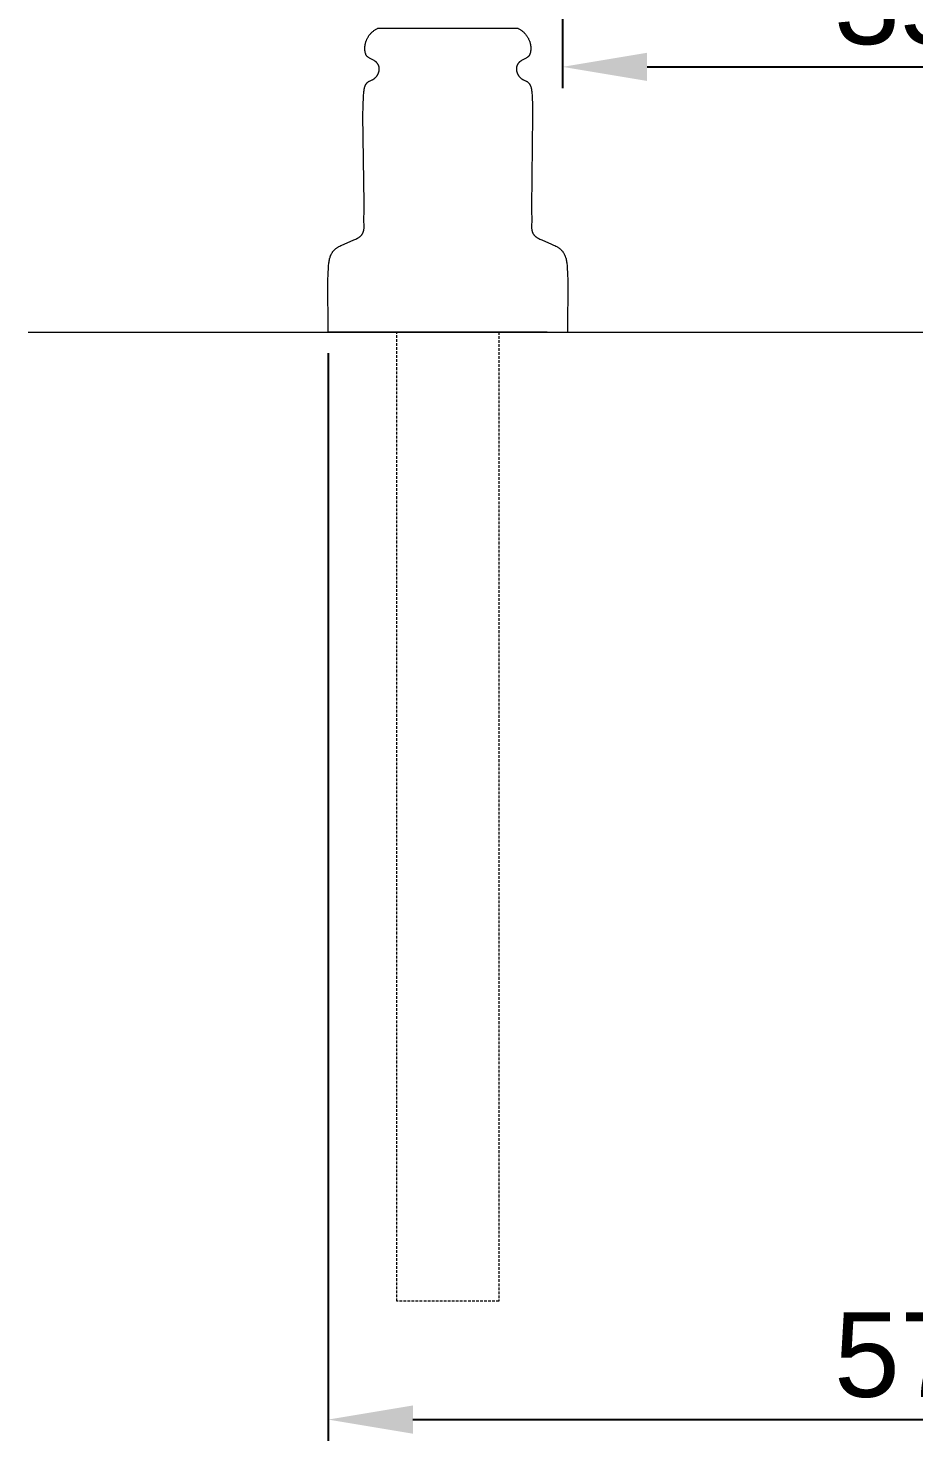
# Model space of a CAD drawing. Header units: millimetres. Extents: x 311 to 4068, y 1050 to 3803.
# Drawn here: x 311 to 730, y 2025 to 2693 of the extents above; entities that cross this region are included whole.
import ezdxf

# ---------------------------------------------------------------- set-up
doc = ezdxf.new("R2010")
doc.units = ezdxf.units.MM
doc.linetypes.add('HIDDEN', pattern=[1.905, 1.27, -0.635])
for name, color, linetype, lineweight in [('ZANO_R', 7, 'Continuous', 0), ('ZANO_R_przerywana', 7, 'HIDDEN', 0), ('ZANO_W', 1, 'Continuous', 0)]:
    doc.layers.add(name, color=color, linetype=linetype, lineweight=lineweight)
doc.styles.get("Standard").update_dxf_attribs({"font": 'ARIALUNI.TTF'})
doc.dimstyles.new('pl i ang', dxfattribs={"dimtxt": 50, "dimasz": 50, "dimexe": 1.25, "dimexo": 0.625, "dimgap": 10, "dimtad": 1, "dimtoh": 1, "dimtxsty": 'Standard', "dimcen": 2.5, "dimclrd": 1, "dimclre": 1, "dimclrt": 1, "dimadec": 0, "dimazin": 0, "dimtfac": 1, "dimtmove": 0, "dimatfit": 3, "dimfxl": 1, "dimarcsym": 1})

# ---------------------------------------------------------------- blocks, each defined once
blk = doc.blocks.new('*D396')
at = {"layer": 'ZANO_W', "color": 1, "lineweight": -2}
for p, q in [((453.09, 2539.42), (453.09, 2025.45)), ((1024.39, 2539.42), (1024.39, 2025.45)), ((493.09, 2035.45), (984.39, 2035.45))]:
    blk.add_line(p, q, dxfattribs=at)
at = {"layer": 'ZANO_W', "color": 1}
for points in [[(493.09, 2042.12), (493.09, 2028.78), (453.09, 2035.45)], [(984.39, 2028.78), (984.39, 2042.12), (1024.39, 2035.45)]]:
    blk.add_solid(points, dxfattribs=at)
at = {"layer": 'ZANO_W', "color": 1, "insert": (738.74, 2065.89), "char_height": 40, "attachment_point": 5}
blk.add_mtext('571', dxfattribs=at)
blk = doc.blocks.new('*D407')
at = {"layer": 'ZANO_W', "color": 1, "lineweight": -2}
for p, q in [((563.75, 2930.86), (563.75, 2664.75)), ((913.74, 2930.86), (913.74, 2664.75)), ((603.75, 2674.75), (873.74, 2674.75))]:
    blk.add_line(p, q, dxfattribs=at)
at = {"layer": 'ZANO_W', "color": 1}
for points in [[(603.75, 2681.41), (603.75, 2668.08), (563.75, 2674.75)], [(873.74, 2668.08), (873.74, 2681.41), (913.74, 2674.75)]]:
    blk.add_solid(points, dxfattribs=at)
at = {"layer": 'ZANO_W', "color": 1, "insert": (738.75, 2705.18), "char_height": 40, "attachment_point": 5}
blk.add_mtext('350', dxfattribs=at)

msp = doc.modelspace()

# ---------------------------------------------------------------- linework, layer by layer
at = {"layer": 'ZANO_R'}
for p, q in [((472.86, 2690.17), (473.06, 2690.41)), ((473.06, 2690.41), (473.28, 2690.64)), ((473.28, 2690.64), (473.5, 2690.86)), ((473.5, 2690.86), (473.72, 2691.08)), ((473.72, 2691.08), (473.95, 2691.29)), ((473.95, 2691.29), (474.19, 2691.49)), ((474.19, 2691.49), (474.43, 2691.68)), ((474.43, 2691.68), (474.68, 2691.87)), ((474.68, 2691.87), (474.94, 2692.05)), ((474.94, 2692.05), (475.2, 2692.23)), ((475.2, 2692.23), (475.46, 2692.39)), ((475.46, 2692.39), (475.73, 2692.55)), ((475.73, 2692.55), (476.01, 2692.71)), ((476.01, 2692.71), (476.28, 2692.85)), ((476.28, 2692.85), (476.57, 2692.99)), ((476.57, 2692.99), (476.57, 2692.99)), ((476.57, 2692.99), (476.57, 2692.99)), ((476.57, 2692.99), (476.58, 2692.99)), ((476.58, 2692.99), (476.65, 2692.99)), ((476.65, 2692.99), (476.93, 2692.99)), ((476.93, 2692.99), (478.19, 2692.99)), ((478.19, 2692.99), (483.83, 2692.99)), ((483.83, 2692.99), (505.13, 2692.99)), ((505.13, 2692.99), (537.06, 2692.99)), ((537.06, 2692.99), (542.62, 2692.99)), ((542.62, 2692.99), (542.9, 2692.85)), ((542.9, 2692.85), (543.18, 2692.71)), ((543.18, 2692.71), (543.46, 2692.55)), ((543.46, 2692.55), (543.72, 2692.39)), ((543.72, 2692.39), (543.99, 2692.23)), ((543.99, 2692.23), (544.25, 2692.05)), ((544.25, 2692.05), (544.5, 2691.87)), ((544.5, 2691.87), (544.75, 2691.68)), ((544.75, 2691.68), (544.99, 2691.49)), ((544.99, 2691.49), (545.23, 2691.29)), ((545.23, 2691.29), (545.46, 2691.08)), ((545.46, 2691.08), (545.69, 2690.86)), ((545.69, 2690.86), (545.91, 2690.64)), ((545.91, 2690.64), (546.12, 2690.41)), ((546.12, 2690.41), (546.33, 2690.17)), ((470.38, 2683.68), (470.39, 2683.87)), ((470.38, 2683.49), (470.38, 2683.68)), ((470.39, 2683.87), (470.4, 2684.06)), ((470.4, 2684.06), (470.41, 2684.26)), ((470.41, 2684.26), (470.43, 2684.45)), ((470.43, 2684.45), (470.45, 2684.64)), ((470.45, 2684.64), (470.48, 2684.84)), ((470.48, 2684.84), (470.51, 2685.03)), ((470.51, 2685.03), (470.54, 2685.22)), ((470.54, 2685.22), (470.57, 2685.41)), ((470.57, 2685.41), (470.61, 2685.6)), ((470.61, 2685.6), (470.66, 2685.78)), ((470.66, 2685.78), (470.7, 2685.97)), ((470.7, 2685.97), (470.75, 2686.16)), ((470.75, 2686.16), (470.82, 2686.41)), ((470.82, 2686.41), (470.9, 2686.67)), ((470.9, 2686.67), (470.99, 2686.92)), ((470.99, 2686.92), (471.08, 2687.17)), ((471.08, 2687.17), (471.18, 2687.42)), ((471.18, 2687.42), (471.28, 2687.66)), ((471.28, 2687.66), (471.39, 2687.9)), ((471.39, 2687.9), (471.51, 2688.14)), ((471.51, 2688.14), (471.63, 2688.38)), ((471.63, 2688.38), (471.76, 2688.61)), ((471.76, 2688.61), (471.89, 2688.84)), ((471.89, 2688.84), (472.04, 2689.06)), ((472.04, 2689.06), (472.18, 2689.29)), ((472.18, 2689.29), (472.33, 2689.5)), ((472.33, 2689.5), (472.49, 2689.72)), ((472.49, 2689.72), (472.65, 2689.93)), ((472.65, 2689.93), (472.86, 2690.17)), ((546.33, 2690.17), (546.53, 2689.93)), ((546.53, 2689.93), (546.7, 2689.72)), ((546.7, 2689.72), (546.85, 2689.5)), ((546.85, 2689.5), (547, 2689.29)), ((547, 2689.29), (547.15, 2689.06)), ((547.15, 2689.06), (547.29, 2688.84)), ((547.29, 2688.84), (547.43, 2688.61)), ((547.43, 2688.61), (547.55, 2688.38)), ((547.55, 2688.38), (547.68, 2688.14)), ((547.68, 2688.14), (547.79, 2687.9)), ((547.79, 2687.9), (547.9, 2687.66)), ((547.9, 2687.66), (548.01, 2687.42)), ((548.01, 2687.42), (548.11, 2687.17)), ((548.11, 2687.17), (548.2, 2686.92)), ((548.2, 2686.92), (548.28, 2686.67)), ((548.28, 2686.67), (548.36, 2686.41)), ((548.36, 2686.41), (548.44, 2686.16)), ((548.44, 2686.16), (548.49, 2685.97)), ((548.49, 2685.97), (548.53, 2685.78)), ((548.53, 2685.78), (548.57, 2685.6)), ((548.57, 2685.6), (548.61, 2685.41)), ((548.61, 2685.41), (548.65, 2685.22)), ((548.65, 2685.22), (548.68, 2685.03)), ((548.68, 2685.03), (548.71, 2684.84)), ((548.71, 2684.84), (548.73, 2684.64)), ((548.73, 2684.64), (548.76, 2684.45)), ((548.76, 2684.45), (548.77, 2684.26)), ((548.77, 2684.26), (548.79, 2684.06)), ((548.79, 2684.06), (548.8, 2683.87)), ((548.8, 2683.87), (548.81, 2683.68)), ((548.81, 2683.68), (548.81, 2683.49)), ((470.38, 2683.29), (470.38, 2683.49)), ((470.38, 2683.1), (470.38, 2683.29)), ((470.39, 2682.91), (470.38, 2683.1)), ((470.4, 2682.72), (470.39, 2682.91)), ((470.42, 2682.52), (470.4, 2682.72)), ((470.44, 2682.31), (470.42, 2682.52)), ((470.47, 2682.11), (470.44, 2682.31)), ((470.5, 2681.9), (470.47, 2682.11)), ((470.54, 2681.69), (470.5, 2681.9)), ((470.59, 2681.48), (470.54, 2681.69)), ((470.64, 2681.28), (470.59, 2681.48)), ((470.67, 2681.18), (470.64, 2681.28)), ((470.7, 2681.08), (470.67, 2681.18)), ((470.73, 2680.98), (470.7, 2681.08)), ((470.77, 2680.88), (470.73, 2680.98)), ((470.8, 2680.78), (470.77, 2680.88)), ((470.84, 2680.68), (470.8, 2680.78)), ((470.88, 2680.59), (470.84, 2680.68)), ((470.92, 2680.5), (470.88, 2680.59)), ((470.96, 2680.41), (470.92, 2680.5)), ((471.01, 2680.32), (470.96, 2680.41)), ((471.06, 2680.23), (471.01, 2680.32)), ((471.11, 2680.14), (471.06, 2680.23)), ((471.16, 2680.06), (471.11, 2680.14)), ((471.21, 2679.98), (471.16, 2680.06)), ((471.26, 2679.91), (471.21, 2679.98)), ((471.32, 2679.84), (471.26, 2679.91)), ((471.37, 2679.77), (471.32, 2679.84)), ((471.43, 2679.71), (471.37, 2679.77)), ((471.48, 2679.65), (471.43, 2679.71)), ((471.54, 2679.59), (471.48, 2679.65)), ((471.6, 2679.53), (471.54, 2679.59)), ((471.66, 2679.48), (471.6, 2679.53)), ((471.72, 2679.43), (471.66, 2679.48)), ((471.78, 2679.38), (471.72, 2679.43)), ((471.85, 2679.33), (471.78, 2679.38)), ((471.91, 2679.28), (471.85, 2679.33)), ((472.04, 2679.19), (471.91, 2679.28)), ((472.17, 2679.11), (472.04, 2679.19)), ((472.36, 2678.99), (472.17, 2679.11)), ((472.54, 2678.88), (472.36, 2678.99)), ((472.93, 2678.67), (472.54, 2678.88)), ((474.13, 2678.06), (472.93, 2678.67)), ((474.52, 2677.85), (474.13, 2678.06)), ((474.71, 2677.74), (474.52, 2677.85)), ((474.9, 2677.63), (474.71, 2677.74)), ((475.08, 2677.51), (474.9, 2677.63)), ((475.17, 2677.45), (475.08, 2677.51)), ((475.26, 2677.39), (475.17, 2677.45)), ((475.34, 2677.32), (475.26, 2677.39)), ((475.43, 2677.25), (475.34, 2677.32)), ((475.51, 2677.19), (475.43, 2677.25)), ((475.6, 2677.12), (475.51, 2677.19)), ((475.68, 2677.05), (475.6, 2677.12)), ((475.76, 2676.98), (475.68, 2677.05)), ((475.83, 2676.9), (475.76, 2676.98)), ((475.91, 2676.83), (475.83, 2676.9)), ((543.35, 2676.9), (543.28, 2676.83)), ((543.43, 2676.98), (543.35, 2676.9)), ((543.51, 2677.05), (543.43, 2676.98)), ((543.59, 2677.12), (543.51, 2677.05)), ((543.67, 2677.19), (543.59, 2677.12)), ((543.76, 2677.25), (543.67, 2677.19)), ((543.84, 2677.32), (543.76, 2677.25)), ((543.93, 2677.39), (543.84, 2677.32)), ((544.02, 2677.45), (543.93, 2677.39)), ((544.11, 2677.51), (544.02, 2677.45)), ((544.29, 2677.63), (544.11, 2677.51)), ((544.47, 2677.74), (544.29, 2677.63)), ((544.66, 2677.85), (544.47, 2677.74)), ((545.05, 2678.06), (544.66, 2677.85)), ((546.25, 2678.67), (545.05, 2678.06)), ((546.64, 2678.88), (546.25, 2678.67)), ((546.83, 2678.99), (546.64, 2678.88)), ((547.02, 2679.11), (546.83, 2678.99)), ((547.15, 2679.19), (547.02, 2679.11)), ((547.28, 2679.28), (547.15, 2679.19)), ((547.34, 2679.33), (547.28, 2679.28)), ((547.4, 2679.38), (547.34, 2679.33)), ((547.46, 2679.43), (547.4, 2679.38)), ((547.53, 2679.48), (547.46, 2679.43)), ((547.59, 2679.53), (547.53, 2679.48)), ((547.64, 2679.59), (547.59, 2679.53)), ((547.7, 2679.65), (547.64, 2679.59)), ((547.76, 2679.71), (547.7, 2679.65)), ((547.81, 2679.77), (547.76, 2679.71)), ((547.87, 2679.84), (547.81, 2679.77)), ((547.92, 2679.91), (547.87, 2679.84)), ((547.97, 2679.98), (547.92, 2679.91)), ((548.03, 2680.06), (547.97, 2679.98)), ((548.08, 2680.14), (548.03, 2680.06)), ((548.13, 2680.23), (548.08, 2680.14)), ((548.18, 2680.32), (548.13, 2680.23)), ((548.22, 2680.41), (548.18, 2680.32)), ((548.27, 2680.5), (548.22, 2680.41)), ((548.31, 2680.59), (548.27, 2680.5)), ((548.35, 2680.68), (548.31, 2680.59)), ((548.38, 2680.78), (548.35, 2680.68)), ((548.42, 2680.88), (548.38, 2680.78)), ((548.45, 2680.98), (548.42, 2680.88)), ((548.49, 2681.08), (548.45, 2680.98)), ((548.52, 2681.18), (548.49, 2681.08)), ((548.55, 2681.28), (548.52, 2681.18)), ((548.6, 2681.48), (548.55, 2681.28)), ((548.64, 2681.69), (548.6, 2681.48)), ((548.68, 2681.9), (548.64, 2681.69)), ((548.72, 2682.11), (548.68, 2681.9)), ((548.74, 2682.31), (548.72, 2682.11)), ((548.77, 2682.52), (548.74, 2682.31)), ((548.78, 2682.72), (548.77, 2682.52)), ((548.8, 2682.91), (548.78, 2682.72)), ((548.81, 2683.1), (548.8, 2682.91)), ((548.81, 2683.49), (548.81, 2683.29)), ((548.81, 2683.29), (548.81, 2683.1)), ((475.82, 2670.16), (475.9, 2670.26)), ((475.9, 2670.26), (475.98, 2670.37)), ((475.98, 2676.75), (475.91, 2676.83)), ((476.05, 2676.68), (475.98, 2676.75)), ((475.98, 2670.37), (476.06, 2670.48)), ((476.12, 2676.6), (476.05, 2676.68)), ((476.06, 2670.48), (476.14, 2670.59)), ((476.19, 2676.53), (476.12, 2676.6)), ((476.14, 2670.59), (476.22, 2670.7)), ((476.25, 2676.45), (476.19, 2676.53)), ((476.22, 2670.7), (476.29, 2670.82)), ((476.31, 2676.37), (476.25, 2676.45)), ((476.29, 2670.82), (476.36, 2670.93)), ((476.37, 2676.29), (476.31, 2676.37)), ((476.36, 2670.93), (476.43, 2671.05)), ((476.43, 2676.21), (476.37, 2676.29)), ((476.52, 2676.09), (476.43, 2676.21)), ((476.43, 2671.05), (476.5, 2671.17)), ((476.5, 2671.17), (476.56, 2671.29)), ((476.59, 2675.96), (476.52, 2676.09)), ((476.56, 2671.29), (476.63, 2671.41)), ((476.67, 2675.84), (476.59, 2675.96)), ((476.63, 2671.41), (476.68, 2671.53)), ((476.74, 2675.71), (476.67, 2675.84)), ((476.68, 2671.53), (476.74, 2671.65)), ((476.8, 2675.58), (476.74, 2675.71)), ((476.74, 2671.65), (476.79, 2671.78)), ((476.79, 2671.78), (476.84, 2671.9)), ((476.86, 2675.46), (476.8, 2675.58)), ((476.84, 2671.9), (476.89, 2672.03)), ((476.91, 2675.33), (476.86, 2675.46)), ((476.89, 2672.03), (476.94, 2672.16)), ((476.96, 2675.2), (476.91, 2675.33)), ((476.94, 2672.16), (476.98, 2672.29)), ((477, 2675.07), (476.96, 2675.2)), ((476.98, 2672.29), (477.01, 2672.42)), ((477.04, 2674.94), (477, 2675.07)), ((477.01, 2672.42), (477.05, 2672.55)), ((477.08, 2674.81), (477.04, 2674.94)), ((477.05, 2672.55), (477.08, 2672.68)), ((477.11, 2674.67), (477.08, 2674.81)), ((477.08, 2672.68), (477.11, 2672.81)), ((477.14, 2674.54), (477.11, 2674.67)), ((477.11, 2672.81), (477.13, 2672.94)), ((477.13, 2672.94), (477.15, 2673.08)), ((477.16, 2674.41), (477.14, 2674.54)), ((477.15, 2673.08), (477.17, 2673.21)), ((477.18, 2674.28), (477.16, 2674.41)), ((477.17, 2673.21), (477.19, 2673.34)), ((477.19, 2674.14), (477.18, 2674.28)), ((477.2, 2674.01), (477.19, 2674.14)), ((477.19, 2673.34), (477.2, 2673.47)), ((477.2, 2673.88), (477.2, 2674.01)), ((477.21, 2673.74), (477.2, 2673.88)), ((477.2, 2673.61), (477.21, 2673.74)), ((477.2, 2673.47), (477.2, 2673.61)), ((541.99, 2674.01), (541.98, 2673.88)), ((541.98, 2673.88), (541.98, 2673.74)), ((541.98, 2673.74), (541.98, 2673.61)), ((541.98, 2673.61), (541.99, 2673.47)), ((542, 2674.14), (541.99, 2674.01)), ((541.99, 2673.47), (542, 2673.34)), ((542.01, 2674.28), (542, 2674.14)), ((542, 2673.34), (542.01, 2673.21)), ((542.03, 2674.41), (542.01, 2674.28)), ((542.01, 2673.21), (542.03, 2673.08)), ((542.05, 2674.54), (542.03, 2674.41)), ((542.03, 2673.08), (542.05, 2672.94)), ((542.08, 2674.67), (542.05, 2674.54)), ((542.05, 2672.94), (542.08, 2672.81)), ((542.11, 2674.81), (542.08, 2674.67)), ((542.08, 2672.81), (542.11, 2672.68)), ((542.14, 2674.94), (542.11, 2674.81)), ((542.11, 2672.68), (542.14, 2672.55)), ((542.18, 2675.07), (542.14, 2674.94)), ((542.14, 2672.55), (542.17, 2672.42)), ((542.17, 2672.42), (542.21, 2672.29)), ((542.23, 2675.2), (542.18, 2675.07)), ((542.21, 2672.29), (542.25, 2672.16)), ((542.28, 2675.33), (542.23, 2675.2)), ((542.25, 2672.16), (542.29, 2672.03)), ((542.33, 2675.46), (542.28, 2675.33)), ((542.29, 2672.03), (542.34, 2671.9)), ((542.39, 2675.58), (542.33, 2675.46)), ((542.34, 2671.9), (542.39, 2671.78)), ((542.45, 2675.71), (542.39, 2675.58)), ((542.39, 2671.78), (542.45, 2671.65)), ((542.52, 2675.84), (542.45, 2675.71)), ((542.45, 2671.65), (542.5, 2671.53)), ((542.5, 2671.53), (542.56, 2671.41)), ((542.59, 2675.96), (542.52, 2675.84)), ((542.56, 2671.41), (542.62, 2671.29)), ((542.67, 2676.09), (542.59, 2675.96)), ((542.62, 2671.29), (542.69, 2671.17)), ((542.75, 2676.21), (542.67, 2676.09)), ((542.69, 2671.17), (542.75, 2671.05)), ((542.81, 2676.29), (542.75, 2676.21)), ((542.75, 2671.05), (542.82, 2670.93)), ((542.87, 2676.37), (542.81, 2676.29)), ((542.82, 2670.93), (542.89, 2670.82)), ((542.94, 2676.45), (542.87, 2676.37)), ((542.89, 2670.82), (542.97, 2670.7)), ((543, 2676.53), (542.94, 2676.45)), ((542.97, 2670.7), (543.04, 2670.59)), ((543.07, 2676.6), (543, 2676.53)), ((543.04, 2670.59), (543.12, 2670.48)), ((543.14, 2676.68), (543.07, 2676.6)), ((543.12, 2670.48), (543.2, 2670.37)), ((543.21, 2676.75), (543.14, 2676.68)), ((543.2, 2670.37), (543.29, 2670.26)), ((543.28, 2676.83), (543.21, 2676.75)), ((543.29, 2670.26), (543.37, 2670.16)), ((469.92, 2663.06), (469.98, 2663.55)), ((469.98, 2663.55), (470.02, 2663.8)), ((470.02, 2663.8), (470.06, 2664.04)), ((470.06, 2664.04), (470.11, 2664.29)), ((470.11, 2664.29), (470.16, 2664.53)), ((470.16, 2664.53), (470.21, 2664.76)), ((470.21, 2664.76), (470.28, 2665)), ((470.28, 2665), (470.34, 2665.23)), ((470.34, 2665.23), (470.42, 2665.45)), ((470.42, 2665.45), (470.46, 2665.56)), ((470.46, 2665.56), (470.5, 2665.67)), ((470.5, 2665.67), (470.55, 2665.78)), ((470.55, 2665.78), (470.59, 2665.89)), ((470.59, 2665.89), (470.64, 2665.99)), ((470.64, 2665.99), (470.69, 2666.1)), ((470.69, 2666.1), (470.74, 2666.2)), ((470.74, 2666.2), (470.8, 2666.3)), ((470.8, 2666.3), (470.85, 2666.4)), ((470.85, 2666.4), (470.91, 2666.5)), ((470.91, 2666.5), (470.97, 2666.6)), ((470.97, 2666.6), (471.04, 2666.69)), ((471.04, 2666.69), (471.1, 2666.79)), ((471.1, 2666.79), (471.17, 2666.88)), ((471.17, 2666.88), (471.24, 2666.97)), ((471.24, 2666.97), (471.32, 2667.06)), ((471.32, 2667.06), (471.39, 2667.14)), ((471.39, 2667.14), (471.47, 2667.23)), ((471.47, 2667.23), (471.55, 2667.31)), ((471.55, 2667.31), (471.64, 2667.39)), ((471.64, 2667.39), (471.72, 2667.47)), ((471.72, 2667.47), (471.81, 2667.54)), ((471.81, 2667.54), (471.9, 2667.62)), ((471.9, 2667.62), (472, 2667.69)), ((472, 2667.69), (472.1, 2667.75)), ((472.1, 2667.75), (472.2, 2667.82)), ((472.2, 2667.82), (472.3, 2667.88)), ((472.3, 2667.88), (472.41, 2667.95)), ((472.41, 2667.95), (472.52, 2668)), ((472.52, 2668), (472.62, 2668.06)), ((472.62, 2668.06), (472.85, 2668.16)), ((472.85, 2668.16), (473.54, 2668.46)), ((473.54, 2668.46), (473.77, 2668.57)), ((473.77, 2668.57), (473.89, 2668.62)), ((473.89, 2668.62), (474.01, 2668.68)), ((474.01, 2668.68), (474.12, 2668.74)), ((474.12, 2668.74), (474.24, 2668.81)), ((474.24, 2668.81), (474.35, 2668.87)), ((474.35, 2668.87), (474.45, 2668.94)), ((474.45, 2668.94), (474.56, 2669.01)), ((474.56, 2669.01), (474.66, 2669.08)), ((474.66, 2669.08), (474.77, 2669.15)), ((474.77, 2669.15), (474.87, 2669.23)), ((474.87, 2669.23), (474.97, 2669.31)), ((474.97, 2669.31), (475.07, 2669.4)), ((475.07, 2669.4), (475.17, 2669.49)), ((475.17, 2669.49), (475.27, 2669.57)), ((475.27, 2669.57), (475.36, 2669.67)), ((475.36, 2669.67), (475.46, 2669.76)), ((475.46, 2669.76), (475.55, 2669.86)), ((475.55, 2669.86), (475.64, 2669.95)), ((475.64, 2669.95), (475.73, 2670.06)), ((475.73, 2670.06), (475.82, 2670.16)), ((543.37, 2670.16), (543.46, 2670.06)), ((543.46, 2670.06), (543.55, 2669.95)), ((543.55, 2669.95), (543.64, 2669.86)), ((543.64, 2669.86), (543.73, 2669.76)), ((543.73, 2669.76), (543.82, 2669.67)), ((543.82, 2669.67), (543.92, 2669.57)), ((543.92, 2669.57), (544.02, 2669.49)), ((544.02, 2669.49), (544.11, 2669.4)), ((544.11, 2669.4), (544.21, 2669.31)), ((544.21, 2669.31), (544.32, 2669.23)), ((544.32, 2669.23), (544.42, 2669.15)), ((544.42, 2669.15), (544.52, 2669.08)), ((544.52, 2669.08), (544.63, 2669.01)), ((544.63, 2669.01), (544.73, 2668.94)), ((544.73, 2668.94), (544.84, 2668.87)), ((544.84, 2668.87), (544.95, 2668.81)), ((544.95, 2668.81), (545.06, 2668.74)), ((545.06, 2668.74), (545.18, 2668.68)), ((545.18, 2668.68), (545.3, 2668.62)), ((545.3, 2668.62), (545.41, 2668.57)), ((545.41, 2668.57), (545.65, 2668.46)), ((545.65, 2668.46), (546.34, 2668.16)), ((546.34, 2668.16), (546.56, 2668.06)), ((546.56, 2668.06), (546.67, 2668)), ((546.67, 2668), (546.78, 2667.95)), ((546.78, 2667.95), (546.88, 2667.88)), ((546.88, 2667.88), (546.99, 2667.82)), ((546.99, 2667.82), (547.09, 2667.75)), ((547.09, 2667.75), (547.19, 2667.69)), ((547.19, 2667.69), (547.28, 2667.62)), ((547.28, 2667.62), (547.38, 2667.54)), ((547.38, 2667.54), (547.46, 2667.47)), ((547.46, 2667.47), (547.55, 2667.39)), ((547.55, 2667.39), (547.63, 2667.31)), ((547.63, 2667.31), (547.72, 2667.23)), ((547.72, 2667.23), (547.79, 2667.14)), ((547.79, 2667.14), (547.87, 2667.06)), ((547.87, 2667.06), (547.94, 2666.97)), ((547.94, 2666.97), (548.01, 2666.88)), ((548.01, 2666.88), (548.08, 2666.79)), ((548.08, 2666.79), (548.15, 2666.69)), ((548.15, 2666.69), (548.21, 2666.6)), ((548.21, 2666.6), (548.27, 2666.5)), ((548.27, 2666.5), (548.33, 2666.4)), ((548.33, 2666.4), (548.39, 2666.3)), ((548.39, 2666.3), (548.44, 2666.2)), ((548.44, 2666.2), (548.49, 2666.1)), ((548.49, 2666.1), (548.54, 2665.99)), ((548.54, 2665.99), (548.59, 2665.89)), ((548.59, 2665.89), (548.64, 2665.78)), ((548.64, 2665.78), (548.68, 2665.67)), ((548.68, 2665.67), (548.73, 2665.56)), ((548.73, 2665.56), (548.77, 2665.45)), ((548.77, 2665.45), (548.84, 2665.23)), ((548.84, 2665.23), (548.91, 2665)), ((548.91, 2665), (548.97, 2664.76)), ((548.97, 2664.76), (549.03, 2664.53)), ((549.03, 2664.53), (549.08, 2664.29)), ((549.08, 2664.29), (549.13, 2664.04)), ((549.13, 2664.04), (549.17, 2663.8)), ((549.17, 2663.8), (549.2, 2663.55)), ((549.2, 2663.55), (549.26, 2663.06)), ((469.55, 2656.24), (469.78, 2661.1)), ((469.78, 2661.1), (469.88, 2662.56)), ((469.88, 2662.56), (469.92, 2663.06)), ((549.26, 2663.06), (549.31, 2662.56)), ((549.31, 2662.56), (549.41, 2661.1)), ((549.41, 2661.1), (549.64, 2656.24)), ((469.5, 2651.79), (469.55, 2656.24)), ((470.12, 2610.29), (469.5, 2651.79)), ((549.69, 2651.79), (549.08, 2608.23)), ((549.64, 2656.24), (549.69, 2651.79)), ((470.07, 2606.4), (470.12, 2610.29)), ((469.91, 2602.96), (470.07, 2606.4)), ((549.08, 2608.23), (549.12, 2606.4)), ((549.12, 2606.4), (549.28, 2602.96)), ((469.61, 2596.61), (469.66, 2596.74)), ((469.66, 2596.74), (469.7, 2596.87)), ((469.7, 2596.87), (469.74, 2597)), ((469.74, 2597), (469.77, 2597.13)), ((469.77, 2597.13), (469.81, 2597.26)), ((469.81, 2597.26), (469.84, 2597.4)), ((469.84, 2597.4), (469.87, 2597.54)), ((469.87, 2597.54), (469.89, 2597.68)), ((469.89, 2597.68), (469.92, 2597.82)), ((469.9, 2602.46), (469.91, 2602.96)), ((469.91, 2601.93), (469.9, 2602.46)), ((470, 2599.73), (469.91, 2601.93)), ((469.92, 2597.82), (469.94, 2597.96)), ((469.94, 2597.96), (469.95, 2598.11)), ((469.95, 2598.11), (469.98, 2598.37)), ((469.98, 2598.37), (469.99, 2598.63)), ((469.99, 2598.63), (470, 2598.9)), ((470.01, 2599.17), (470, 2599.73)), ((470, 2598.9), (470.01, 2599.17)), ((549.28, 2601.93), (549.18, 2599.73)), ((549.18, 2599.73), (549.18, 2599.17)), ((549.18, 2599.17), (549.18, 2598.9)), ((549.18, 2598.9), (549.19, 2598.63)), ((549.19, 2598.63), (549.21, 2598.37)), ((549.21, 2598.37), (549.23, 2598.11)), ((549.23, 2598.11), (549.25, 2597.96)), ((549.25, 2597.96), (549.27, 2597.82)), ((549.27, 2597.82), (549.29, 2597.68)), ((549.28, 2602.96), (549.29, 2602.46)), ((549.29, 2602.46), (549.28, 2601.93)), ((549.29, 2597.68), (549.32, 2597.54)), ((549.32, 2597.54), (549.35, 2597.4)), ((549.35, 2597.4), (549.38, 2597.26)), ((549.38, 2597.26), (549.41, 2597.13)), ((549.41, 2597.13), (549.45, 2597)), ((549.45, 2597), (549.49, 2596.87)), ((549.49, 2596.87), (549.53, 2596.74)), ((549.53, 2596.74), (549.58, 2596.61)), ((458.58, 2590.06), (459.07, 2590.31)), ((459.07, 2590.31), (459.57, 2590.55)), ((459.57, 2590.55), (460.56, 2590.99)), ((460.56, 2590.99), (465.2, 2592.92)), ((465.2, 2592.92), (465.69, 2593.14)), ((465.69, 2593.14), (466.17, 2593.37)), ((466.17, 2593.37), (466.63, 2593.6)), ((466.63, 2593.6), (466.86, 2593.73)), ((466.86, 2593.73), (467.08, 2593.85)), ((467.08, 2593.85), (467.29, 2593.98)), ((467.29, 2593.98), (467.49, 2594.11)), ((467.49, 2594.11), (467.69, 2594.24)), ((467.69, 2594.24), (467.88, 2594.37)), ((467.88, 2594.37), (468, 2594.46)), ((468, 2594.46), (468.11, 2594.55)), ((468.11, 2594.55), (468.22, 2594.65)), ((468.22, 2594.65), (468.33, 2594.74)), ((468.33, 2594.74), (468.44, 2594.84)), ((468.44, 2594.84), (468.54, 2594.94)), ((468.54, 2594.94), (468.63, 2595.04)), ((468.63, 2595.04), (468.72, 2595.14)), ((468.72, 2595.14), (468.81, 2595.24)), ((468.81, 2595.24), (468.9, 2595.35)), ((468.9, 2595.35), (468.98, 2595.46)), ((468.98, 2595.46), (469.06, 2595.56)), ((469.06, 2595.56), (469.13, 2595.67)), ((469.13, 2595.67), (469.2, 2595.78)), ((469.2, 2595.78), (469.27, 2595.9)), ((469.27, 2595.9), (469.34, 2596.01)), ((469.34, 2596.01), (469.4, 2596.13)), ((469.4, 2596.13), (469.46, 2596.25)), ((469.46, 2596.25), (469.51, 2596.37)), ((469.51, 2596.37), (469.56, 2596.49)), ((469.56, 2596.49), (469.61, 2596.61)), ((549.58, 2596.61), (549.62, 2596.49)), ((549.62, 2596.49), (549.68, 2596.37)), ((549.68, 2596.37), (549.73, 2596.25)), ((549.73, 2596.25), (549.79, 2596.13)), ((549.79, 2596.13), (549.85, 2596.01)), ((549.85, 2596.01), (549.91, 2595.9)), ((549.91, 2595.9), (549.98, 2595.78)), ((549.98, 2595.78), (550.05, 2595.67)), ((550.05, 2595.67), (550.13, 2595.56)), ((550.13, 2595.56), (550.21, 2595.46)), ((550.21, 2595.46), (550.29, 2595.35)), ((550.29, 2595.35), (550.37, 2595.24)), ((550.37, 2595.24), (550.46, 2595.14)), ((550.46, 2595.14), (550.55, 2595.04)), ((550.55, 2595.04), (550.65, 2594.94)), ((550.65, 2594.94), (550.75, 2594.84)), ((550.75, 2594.84), (550.85, 2594.74)), ((550.85, 2594.74), (550.96, 2594.65)), ((550.96, 2594.65), (551.07, 2594.55)), ((551.07, 2594.55), (551.19, 2594.46)), ((551.19, 2594.46), (551.31, 2594.37)), ((551.31, 2594.37), (551.5, 2594.24)), ((551.5, 2594.24), (551.69, 2594.11)), ((551.69, 2594.11), (551.9, 2593.98)), ((551.9, 2593.98), (552.11, 2593.85)), ((552.11, 2593.85), (552.33, 2593.73)), ((552.33, 2593.73), (552.55, 2593.6)), ((552.55, 2593.6), (553.02, 2593.37)), ((553.02, 2593.37), (553.5, 2593.14)), ((553.5, 2593.14), (553.99, 2592.92)), ((553.99, 2592.92), (558.62, 2590.99)), ((558.62, 2590.99), (559.61, 2590.55)), ((559.61, 2590.55), (560.11, 2590.31)), ((560.11, 2590.31), (560.61, 2590.06)), ((453.52, 2583.09), (453.62, 2583.54)), ((453.62, 2583.54), (453.72, 2583.99)), ((453.72, 2583.99), (453.85, 2584.44)), ((453.85, 2584.44), (453.91, 2584.66)), ((453.91, 2584.66), (453.98, 2584.88)), ((453.98, 2584.88), (454.06, 2585.1)), ((454.06, 2585.1), (454.14, 2585.31)), ((454.14, 2585.31), (454.22, 2585.53)), ((454.22, 2585.53), (454.31, 2585.74)), ((454.31, 2585.74), (454.41, 2585.97)), ((454.41, 2585.97), (454.52, 2586.2)), ((454.52, 2586.2), (454.64, 2586.43)), ((454.64, 2586.43), (454.76, 2586.65)), ((454.76, 2586.65), (454.89, 2586.86)), ((454.89, 2586.86), (455.02, 2587.07)), ((455.02, 2587.07), (455.16, 2587.27)), ((455.16, 2587.27), (455.31, 2587.47)), ((455.31, 2587.47), (455.46, 2587.66)), ((455.46, 2587.66), (455.62, 2587.85)), ((455.62, 2587.85), (455.79, 2588.03)), ((455.79, 2588.03), (455.96, 2588.21)), ((455.96, 2588.21), (456.14, 2588.38)), ((456.14, 2588.38), (456.33, 2588.56)), ((456.33, 2588.56), (456.53, 2588.72)), ((456.53, 2588.72), (456.73, 2588.89)), ((456.73, 2588.89), (456.95, 2589.05)), ((456.95, 2589.05), (457.17, 2589.21)), ((457.17, 2589.21), (457.39, 2589.36)), ((457.39, 2589.36), (457.62, 2589.51)), ((457.62, 2589.51), (457.86, 2589.65)), ((457.86, 2589.65), (458.09, 2589.79)), ((458.09, 2589.79), (458.58, 2590.06)), ((560.61, 2590.06), (561.09, 2589.79)), ((561.09, 2589.79), (561.33, 2589.65)), ((561.33, 2589.65), (561.57, 2589.51)), ((561.57, 2589.51), (561.8, 2589.36)), ((561.8, 2589.36), (562.02, 2589.21)), ((562.02, 2589.21), (562.24, 2589.05)), ((562.24, 2589.05), (562.45, 2588.89)), ((562.45, 2588.89), (562.66, 2588.72)), ((562.66, 2588.72), (562.85, 2588.56)), ((562.85, 2588.56), (563.04, 2588.38)), ((563.04, 2588.38), (563.22, 2588.21)), ((563.22, 2588.21), (563.4, 2588.03)), ((563.4, 2588.03), (563.56, 2587.85)), ((563.56, 2587.85), (563.72, 2587.66)), ((563.72, 2587.66), (563.88, 2587.47)), ((563.88, 2587.47), (564.02, 2587.27)), ((564.02, 2587.27), (564.16, 2587.07)), ((564.16, 2587.07), (564.3, 2586.86)), ((564.3, 2586.86), (564.42, 2586.65)), ((564.42, 2586.65), (564.54, 2586.43)), ((564.54, 2586.43), (564.66, 2586.2)), ((564.66, 2586.2), (564.77, 2585.97)), ((564.77, 2585.97), (564.88, 2585.74)), ((564.88, 2585.74), (564.97, 2585.53)), ((564.97, 2585.53), (565.05, 2585.31)), ((565.05, 2585.31), (565.13, 2585.1)), ((565.13, 2585.1), (565.2, 2584.88)), ((565.2, 2584.88), (565.27, 2584.66)), ((565.27, 2584.66), (565.34, 2584.44)), ((565.34, 2584.44), (565.46, 2583.99)), ((565.46, 2583.99), (565.57, 2583.54)), ((565.57, 2583.54), (565.66, 2583.09)), ((452.88, 2573.6), (452.98, 2577.05)), ((452.98, 2577.05), (453.12, 2579.74)), ((453.12, 2579.74), (453.23, 2581.01)), ((453.23, 2581.01), (453.29, 2581.61)), ((453.29, 2581.61), (453.37, 2582.19)), ((453.37, 2582.19), (453.44, 2582.64)), ((453.44, 2582.64), (453.52, 2583.09)), ((565.66, 2583.09), (565.74, 2582.64)), ((565.74, 2582.64), (565.81, 2582.19)), ((565.81, 2582.19), (565.89, 2581.61)), ((565.89, 2581.61), (565.96, 2581.01)), ((565.96, 2581.01), (566.07, 2579.74)), ((566.07, 2579.74), (566.21, 2577.05)), ((566.21, 2577.05), (566.3, 2573.6)), ((453.09, 2549.42), (452.88, 2573.6)), ((566.3, 2573.6), (566.09, 2549.42)), ((556.59, 2549.42), (453.09, 2549.42)), ((556.59, 2549.42), (566.09, 2549.42))]:
    msp.add_line(p, q, dxfattribs=at)
msp.add_lwpolyline([(311.29, 2549.42), (1205.06, 2549.42)], dxfattribs=at)
at = {"layer": 'ZANO_R_przerywana'}
for p, q in [((485.44, 2091.42), (485.44, 2549.42)), ((533.74, 2549.42), (533.74, 2091.42)), ((533.74, 2091.42), (485.44, 2091.42))]:
    msp.add_line(p, q, dxfattribs=at)

# ---------------------------------------------------------------- dimensions: what is measured, and where the dimension line sits
at = {"layer": 'ZANO_W'}
for base, p1, p2, picture, middle in [((913.74, 2674.75), (563.75, 2940.86), (913.74, 2940.86), '*D407', (738.75, 2705.18)), ((1024.39, 2035.45), (453.09, 2549.42), (1024.39, 2549.42), '*D396', (738.74, 2065.89))]:
    dim = msp.add_linear_dim(base=base, p1=p1, p2=p2, dimstyle='pl i ang', override={"dimtxt": 40, "dimasz": 40, "dimexe": 10, "dimexo": 10, "dimtoh": 0, "dimdec": 0, "dimtdec": 0, "dimtmove": 1}, dxfattribs=at)
    dim.commit()
    dim.dimension.update_dxf_attribs({"geometry": picture, "text_midpoint": middle})

doc.saveas('drawing.dxf')
